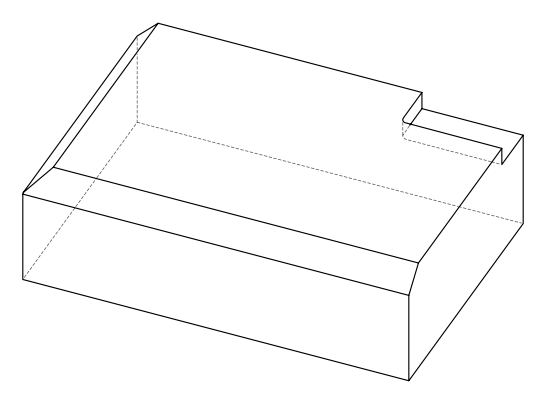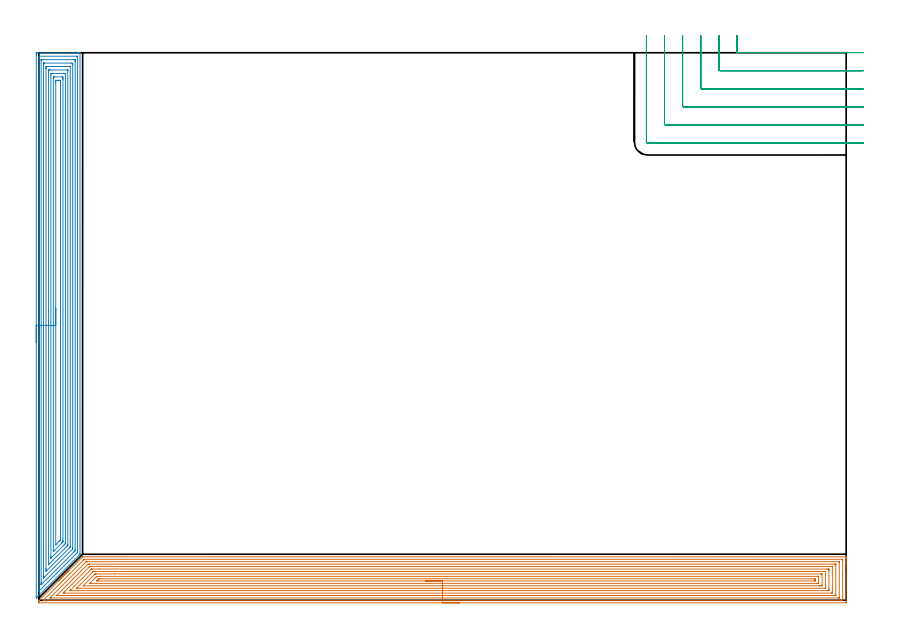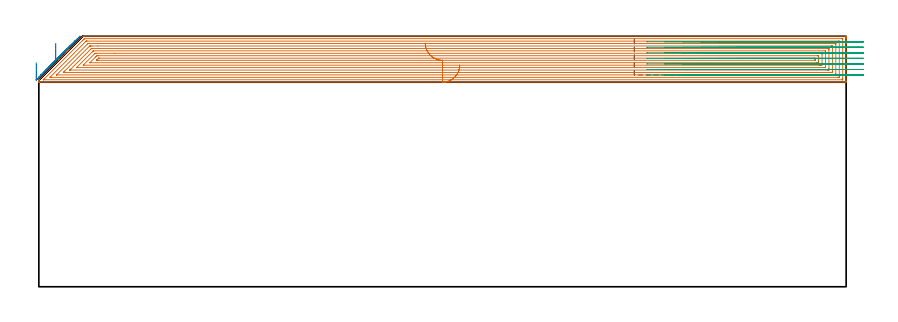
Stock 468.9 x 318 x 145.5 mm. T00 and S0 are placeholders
(PLAN: 3 operations, 1 tool changes, 71.8 min)
(1 AREA_MILL | FG_CHAMFER_SURFACE | UGT0205_001 | 36.89 min | 166770 mm3)
(2 AREA_MILL_1 | FG_CHAMFER_SURFACE_1 | UGT0205_001 | 22.39 min | 97065 mm3)
(3 MILL_CORNER_NOTCH_RECTANGULAR | CORNER_NOTCH_RECTANGULAR | UGT0201_132 | Follow Part, ap 3.5, ae 75% | 12.53 min | 164119 mm3)
(TOOL UGT0205_001 | Chamfer Mill 20 x 3 x 45 deg. | D20 FL50 Z2)
(TOOL UGT0201_132 | Carbide End Mill 14.0 | D14 FL30 Z4)
(OP 1 AREA_MILL)
G17 G21 G94 G90
T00 M6
G54
G17 G0 G90 X244.45 Y-1.5 S1061 M3
G43 Z155.5 H0
Z128.8
G94 G1 X244.412 Z127.928 F250.
X244.298 Z127.064
X244.109 Z126.212
X243.847 Z125.38
X243.513 Z124.574
X243.11 Z123.8
X242.641 Z123.064
X242.11 Z122.372
X241.521 Z121.729
X240.878 Z121.14
X240.186 Z120.608
X239.45 Z120.14
X238.676 Z119.737
X237.87 Z119.403
X237.038 Z119.141
X236.186 Z118.952
X235.322 Z118.838
X234.45 Z118.8
X0.182
X0.087 Y-1.498 Z118.802
X0.01 Y-1.492 Z118.806
X0. Y-1.155 Z119.145
Y-0.548 Z119.752
Y-0.466 Z119.834
X0.01 Y-0.193 Z120.103
X0.095 Y-0.105 Z120.193
X0.182 Y-0.017 Z120.281
X11.464 Y11.263 Z131.563
X11.606 Y11.407 Z131.704
X11.657 Y11.458 Z131.756
X12.324 Y12.124 Z132.424
X12.491 Y12.293 Z132.589
X12.551 Y12.352 Z132.65
X13.185 Y12.985 Z133.285
X13.377 Y13.178 Z133.475
X14.042 Y13.841 Z134.141
X14.262 Y14.064 Z134.36
X14.907 Y14.707 Z135.006
X15.148 Y14.95 Z135.246
X15.767 Y15.567 Z135.867
X15.83 Y15.63 Z135.929
X16.033 Y15.835 Z136.131
X16.128 Y15.928 Z136.227
X16.236 Y16.036 Z136.336
X16.329 Y16.13 Z136.426
X16.426 Y16.226 Z136.526
X16.529 Y16.329 Z136.628
X16.624 Y16.425 Z136.722
X16.724 Y16.524 Z136.824
X16.821 Y16.621 Z136.921
X16.919 Y16.721 Z137.017
X17.022 Y16.822 Z137.122
X17.113 Y16.914 Z137.213
X17.214 Y17.016 Z137.312
X17.32 Y17.12 Z137.42
X17.406 Y17.206 Z137.506
X17.509 Y17.311 Z137.607
X25.354 Y25.154 Z145.451
X25.413 Y25.206 Z145.491
X25.663 Y25.2 Z145.5
X468.718
X468.851 Y25.203 Z145.496
X468.898 Z145.493
X468.899 Y25.202
X468.9 Y24.785 Z145.085
Y24.527 Z144.827
Y23.805 Z144.1
Y22.559 Z142.856
Y21.149 Z141.444
Y-0.991 Z119.307
X468.899 Y-1.255 Z119.043
X468.89 Y-1.492 Z118.806
X468.652 Y-1.499 Z118.799
X234.45 Y-1.5 Z118.8
Y-0.086 Z120.214
X2.888 Y-0.085 Z120.215
X2.687 Y-0.083 Z120.217
X2.587 Y-0.08 Z120.22
X2.582 Y-0.078 Z120.222
X2.583 Y-0.074 Z120.226
X2.599 Y-0.055 Z120.245
X2.927 Y0.276 Z120.576
X3.262 Y0.612 Z120.912
X25.666 Y23.016 Z143.316
X26.063 Y23.411 Z143.711
X26.232 Y23.576 Z143.876
X26.368 Y23.706 Z144.006
X26.455 Y23.779 Z144.079
X26.56 Y23.784 Z144.084
X26.58 Y23.785 Z144.085
X466.503
X466.89 Y23.77 Z144.07
X466.894 Y23.652 Z143.952
X466.899 Y23.393 Z143.693
X466.9 Y14.536 Z134.836
X466.899 Y0.78 Z121.08
X466.898 Y0.369 Z120.669
X466.89 Y-0.046 Z120.254
X466.883 Y-0.08 Z120.22
X466.864 Y-0.081 Z120.219
X466.81 Y-0.084 Z120.216
X466.701 Y-0.085 Z120.215
X466.482 Y-0.086 Z120.214
X234.45
Y1.328 Z121.628
X7.229 Y1.329 Z121.629
X6.888 Y1.33 Z121.63
X6.548 Y1.333 Z121.633
X6.468 Y1.335 Z121.635
X6.593 Y1.482 Z121.782
X6.707 Y1.604 Z121.904
X6.766 Y1.666 Z121.966
X27.134 Y22.034 Z142.334
X27.294 Y22.192 Z142.492
X27.454 Y22.346 Z142.646
X27.492 Y22.365 Z142.665
X27.524 Y22.368 Z142.668
X27.592 Y22.37 Z142.67
X27.731 Y22.371 Z142.671
X28.007
X464.354
X464.694 Y22.37 Z142.67
X464.807 Y22.368 Z142.668
X464.889 Y22.365 Z142.665
X464.894 Y22.238 Z142.538
X464.898 Y22.034 Z142.334
X464.9 Y21.83 Z142.13
X464.899 Y1.463 Z121.763
X464.895 Y1.394 Z121.694
X464.89 Y1.344 Z121.644
X464.862 Y1.335 Z121.635
X464.694 Y1.333 Z121.633
X464.14 Y1.329 Z121.629
X234.45 Y1.328 Z121.628
Y2.743 Z123.043
X10.465
X10.407 Y2.744 Z123.044
X10.336 Y2.747 Z123.047
X10.317 Y2.749 Z123.049
X10.322 Y2.761 Z123.061
X10.352 Y2.798 Z123.098
X10.402 Y2.853 Z123.153
X10.413 Y2.865 Z123.165
X28.348 Y20.798 Z141.098
X28.47 Y20.914 Z141.214
X28.504 Y20.944 Z141.244
X28.547 Y20.951 Z141.251
X29.242 Y20.956 Z141.256
X29.436 Y20.957 Z141.257
X462.205
X462.78 Y20.956 Z141.256
X462.838 Y20.954 Z141.254
X462.878 Y20.95 Z141.25
X462.89 Y20.945 Z141.245
X462.893 Y20.922 Z141.222
X462.898 Y20.704 Z141.004
X462.9 Y20.269 Z140.569
Y3.443 Z123.743
X462.897 Y2.997 Z123.297
X462.892 Y2.778 Z123.078
X462.89 Y2.755 Z123.055
X462.872 Y2.75 Z123.05
X462.813 Y2.746 Z123.046
X462.712 Y2.743 Z123.043
X234.45
Y4.157 Z124.457
X14.936
X14.205 Y4.161 Z124.461
X14.201 Y4.163 Z124.463
X14.188 Y4.178 Z124.478
X14.327 Y4.323 Z124.623
X14.628 Y4.628 Z124.928
X14.936 Y4.937 Z125.237
X29.31 Y19.311 Z139.611
X29.379 Y19.377 Z139.677
X29.532 Y19.522 Z139.822
X29.802 Y19.536 Z139.836
X29.972 Y19.541 Z139.841
X30.136 Y19.542 Z139.842
X30.863 Y19.543 Z139.843
X34.209
X460.223 Y19.542 Z139.842
X460.391 Y19.541 Z139.841
X460.725 Y19.536 Z139.836
X460.89 Y19.526 Z139.826
X460.894 Y19.473 Z139.773
X460.896 Y19.377 Z139.677
X460.9 Y18.707 Z139.007
Y18.492 Z138.792
Y5.208 Z125.508
X460.897 Y4.541 Z124.841
X460.89 Y4.323 Z124.623
X460.883 Y4.164 Z124.464
X460.558 Y4.159 Z124.459
X460.39 Y4.158 Z124.458
X234.45 Y4.157 Z124.457
Y5.571 Z125.871
X18.512 Y5.572 Z125.872
X18.144 Y5.573 Z125.873
X18.075 Y5.576 Z125.876
X18.041 Y5.578 Z125.878
X18.062 Y5.606 Z125.906
X18.084 Y5.632 Z125.932
X18.388 Y5.939 Z126.239
X18.512 Y6.065 Z126.365
X30.136 Y17.688 Z137.988
X30.545 Y18.087 Z138.387
X30.578 Y18.118 Z138.418
X30.636 Y18.122 Z138.422
X30.767 Y18.125 Z138.425
X31.03 Y18.128 Z138.428
X35.229 Y18.129 Z138.429
X457.908 Y18.128 Z138.428
X458.435 Y18.126 Z138.426
X458.809 Y18.122 Z138.422
X458.89 Y18.116 Z138.416
X458.896 Y18.036 Z138.336
X458.899 Y17.606 Z137.906
X458.9 Y17.146 Z137.446
Y6.519 Z126.819
X458.898 Y6.094 Z126.394
X458.894 Y5.64 Z125.94
X458.887 Y5.578 Z125.878
X458.83 Y5.576 Z125.876
X458.699 Y5.573 Z125.873
X458.435 Y5.572 Z125.872
X458.069 Y5.571 Z125.871
X234.45
Y6.985 Z127.285
X22.083 Y6.986 Z127.286
X21.9 Y6.992 Z127.292
X21.918 Y7.018 Z127.318
X21.927 Y7.027 Z127.327
X21.982 Y7.085 Z127.385
X22.04 Y7.143 Z127.443
X31.03 Y16.133 Z136.433
X31.326 Y16.427 Z136.727
X31.529 Y16.625 Z136.925
X31.604 Y16.695 Z136.995
X31.624 Y16.708 Z137.008
X31.648 Y16.71 Z137.01
X31.703 Y16.713 Z137.013
X31.925 Y16.715 Z137.015
X456.653
X456.865 Y16.709 Z137.009
X456.885 Y16.708 Z137.008
X456.89 Y16.696 Z136.996
X456.896 Y16.669 Z136.969
X456.899 Y16.642 Z136.942
X456.9 Y16.613 Z136.913
X456.899 Y7.363 Z127.663
X456.897 Y7.196 Z127.496
X456.891 Y7.063 Z127.363
X456.887 Y6.992 Z127.292
X456.868 Y6.991 Z127.291
X456.641 Y6.985 Z127.285
X234.45
Y8.4 Z128.7
X25.919
X25.83 Y8.403 Z128.703
X25.779 Y8.406 Z128.706
X25.795 Y8.436 Z128.736
X25.841 Y8.491 Z128.791
X25.883 Y8.535 Z128.835
X32.297 Y14.95 Z135.25
X32.56 Y15.206 Z135.506
X32.649 Y15.29 Z135.59
X32.819 Y15.294 Z135.594
X33.36 Y15.299 Z135.599
X44.081 Y15.3 Z135.6
X453.964
X454.507 Y15.298 Z135.598
X454.858 Y15.293 Z135.593
X454.896 Y14.95 Z135.25
X454.899 Y14.909 Z135.209
Y8.751 Z129.051
X454.898 Y8.712 Z129.012
X454.858 Y8.407 Z128.707
X454.317 Y8.401 Z128.701
X453.964 Y8.4 Z128.7
X453.425
X234.45
Y9.814 Z130.114
X30.136
X29.956 Y9.815 Z130.115
X29.665 Y9.819 Z130.119
X29.629 Y9.821 Z130.121
X29.645 Y9.842 Z130.142
X29.685 Y9.887 Z130.187
X29.735 Y9.938 Z130.238
X29.783 Y9.986 Z130.286
X32.976 Y13.178 Z133.478
X33.348 Y13.54 Z133.84
X33.713 Y13.879 Z134.179
X33.896 Y13.882 Z134.182
X34.607 Y13.886 Z134.186
X34.787
X452.176
X452.357 Y13.885 Z134.185
X452.884 Y13.879 Z134.179
X452.898 Y13.349 Z133.649
X452.9 Y11.576 Z131.876
X452.899 Y10.691 Z130.991
X452.897 Y10.522 Z130.822
X452.884 Y9.821 Z130.121
X452.176 Y9.815 Z130.115
X451.996 Y9.814 Z130.114
X234.45
Y11.228 Z131.528
X34.607
X33.893 Y11.229 Z131.529
X33.713 Y11.231 Z131.531
X33.548 Y11.235 Z131.535
X33.662 Y11.407 Z131.707
X33.684 Y11.436 Z131.736
X33.713 Y11.467 Z131.767
X34.607 Y12.361 Z132.661
X34.704 Y12.45 Z132.75
X34.724 Y12.465 Z132.765
X34.742 Y12.468 Z132.768
X34.785 Y12.471 Z132.771
X34.964 Y12.472 Z132.772
X35.32
X450.207
X450.388 Y12.47 Z132.77
X450.568 Y12.466 Z132.766
X450.89 Y12.455 Z132.755
X450.893 Y12.293 Z132.593
X450.899 Y11.786 Z132.086
Y11.407 Z131.707
X450.898 Y11.28 Z131.58
X450.894 Y11.249 Z131.549
X450.891 Y11.239 Z131.539
X450.869 Y11.235 Z131.535
X450.75 Y11.231 Z131.531
X450.568 Y11.228 Z131.528
X234.45
X233.578 Z131.566
X232.713 Z131.68
X231.862 Z131.869
X231.03 Z132.131
X230.224 Z132.465
X229.45 Z132.868
X228.714 Z133.336
X228.022 Z133.868
X227.379 Z134.457
X226.79 Z135.1
X226.258 Z135.792
X225.79 Z136.528
X225.387 Z137.302
X225.053 Z138.108
X224.791 Z138.94
X224.602 Z139.791
X224.488 Z140.656
X224.45 Z141.528
G0 Z155.5
M5
M2
(OP 2 AREA_MILL_1)
G17 G21 G94 G90
T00 M6
G54
G17 G0 G90 X-1.5 Y149.65 S1061 M3
G43 Z155.5 H0
Z130.1
G94 G1 Y149.688 Z129.228 F250.
Y149.802 Z128.364
Y149.991 Z127.512
Y150.253 Z126.68
Y150.587 Z125.874
Y150.99 Z125.1
Y151.458 Z124.364
Y151.99 Z123.672
Y152.579 Z123.029
Y153.222 Z122.44
Y153.914 Z121.908
Y154.65 Z121.44
Y155.424 Z121.037
Y156.23 Z120.703
Y157.062 Z120.441
Y157.914 Z120.252
Y158.778 Z120.138
Y159.65 Z120.1
Y317.113
X-1.499 Y317.378 Z120.101
X-1.492 Y317.994 Z120.105
X-1.49 Y317.997 Z120.107
X-0.871 Y318. Z120.727
X19.966 Z141.562
X22.377 Z143.972
X23.078 Z144.678
X23.407 Z145.006
X23.831 Y317.993 Z145.423
X23.905 Y317.99 Z145.495
X23.9 Y317.829 Z145.5
Y26.944
X23.894 Y26.694 Z145.492
X23.765 Y26.564 Z145.364
X23.718 Y26.518 Z145.318
X-1.175 Y1.624 Z120.424
X-1.318 Y1.48 Z120.278
X-1.477 Y1.326 Z120.121
X-1.494 Y1.317 Z120.103
X-1.499 Y1.326 Z120.099
X-1.5 Y159.65 Z120.1
X-0.086 Z121.514
X-0.085 Y315.591 Z121.515
Y315.698
X-0.081 Y315.808 Z121.519
X-0.072 Y315.99 Z121.528
X0.023 Y315.993 Z121.623
X0.509 Y315.999 Z122.109
X21.967 Y316. Z143.567
X22.377 Y315.998 Z143.977
X22.435 Y315.995 Z144.035
X22.468 Y315.99 Z144.068
X22.479 Y315.975 Z144.079
X22.481 Y315.917 Z144.081
X22.485 Y315.7 Z144.085
X22.486 Y315.591 Z144.086
X22.485 Y28.623 Z144.085
X22.479 Y27.838 Z144.079
X22.476 Y27.738 Z144.076
X22.377 Y27.633 Z143.977
X22.035 Y27.286 Z143.635
X16.556 Y21.806 Z138.156
X0.247 Y5.497 Z121.847
X0.134 Y5.386 Z121.734
X0.023 Y5.28 Z121.623
X-0.079 Y5.188 Z121.521
X-0.083 Y5.388 Z121.517
X-0.085 Y5.497 Z121.515
X-0.086 Y159.65 Z121.514
X1.328 Z122.928
X1.329 Y313.392 Z122.929
X1.331 Y313.803 Z122.931
X1.333 Y313.924 Z122.933
X1.335 Y313.975 Z122.935
X1.418 Y313.99 Z123.018
X1.617 Y313.998 Z123.217
X1.812 Y313.999 Z123.412
X2.509 Y314. Z124.109
X20.589 Z142.189
X20.785 Y313.999 Z142.385
X20.916 Y313.995 Z142.516
X21.021 Y313.99 Z142.621
X21.065 Y313.983 Z142.665
X21.066 Y313.963 Z142.666
X21.069 Y313.803 Z142.669
X21.071 Y313.321 Z142.671
Y312.91
Y29.143
X21.069 Y28.937 Z142.669
X21.067 Y28.835 Z142.667
X21.065 Y28.787 Z142.665
X21.022 Y28.731 Z142.622
X20.809 Y28.511 Z142.409
X20.589 Y28.288 Z142.189
X20.364 Y28.063 Z141.964
X1.591 Y9.291 Z123.191
X1.368 Y9.071 Z122.968
X1.357 Y9.068 Z122.957
X1.335 Y9.071 Z122.935
X1.334 Y9.117 Z122.934
X1.33 Y9.553 Z122.93
X1.329 Y9.965 Z122.929
X1.328 Y10.448 Z122.928
Y159.65
X2.743 Z124.343
Y311.122
X2.749 Y311.973 Z124.349
X2.754 Y311.991 Z124.354
X2.777 Y311.994 Z124.377
X2.832 Y311.998 Z124.432
X2.941 Y312. Z124.541
X3.161 Z124.761
X18.817 Z140.417
X19.65 Y311.971 Z141.25
X19.657 Y311.16 Z141.257
Y311.122
Y30.519
X19.656 Y30.09 Z141.256
X19.652 Y29.877 Z141.252
X19.65 Y29.826 Z141.25
X19.633 Y29.793 Z141.233
X19.582 Y29.737 Z141.182
X19.476 Y29.625 Z141.076
X3.314 Y13.463 Z124.914
X3.047 Y13.198 Z124.647
X2.78 Y12.937 Z124.38
X2.756 Y12.916 Z124.356
X2.75 Y12.964 Z124.35
X2.746 Y13.143 Z124.346
X2.743 Y13.502 Z124.343
Y13.539
Y159.65
X4.157 Z125.757
Y308.778
X4.159 Y309.335 Z125.759
X4.162 Y309.667 Z125.762
X4.168 Y309.99 Z125.768
X4.494 Y309.996 Z126.094
X4.724 Y309.999 Z126.324
X18.136 Z139.736
X18.22 Y309.993 Z139.82
X18.237 Y309.99 Z139.837
X18.239 Y309.983 Z139.839
X18.241 Y309.971 Z139.841
X18.243 Y309.892 Z139.843
Y31.412
X18.242 Y31.077 Z139.842
X18.239 Y30.937 Z139.839
X18.236 Y30.869 Z139.836
X18.231 Y30.841 Z139.831
X18.21 Y30.818 Z139.81
X17.921 Y30.519 Z139.521
X4.494 Y17.093 Z126.094
X4.164 Y16.796 Z125.764
X4.16 Y17.114 Z125.76
X4.158 Y17.45 Z125.758
X4.157 Y18.008 Z125.757
Y18.345
Y159.65
X5.571 Z127.171
Y307.365
X5.572 Y307.548 Z127.172
X5.576 Y307.903 Z127.176
X5.578 Y307.983 Z127.178
X5.679 Y307.99 Z127.279
X5.833 Y307.997 Z127.433
X6.282 Y307.999 Z127.882
X6.724 Y308. Z128.324
X16.561 Y307.999 Z138.161
X16.768 Y307.994 Z138.368
X16.814 Y307.99 Z138.414
X16.822 Y307.984 Z138.422
X16.825 Y307.967 Z138.425
X16.827 Y307.92 Z138.427
X16.829 Y307.731 Z138.429
Y307.548
X16.828 Y32.49 Z138.428
X16.827 Y32.306 Z138.427
X16.822 Y31.952 Z138.422
X16.813 Y31.873 Z138.413
X16.767 Y31.822 Z138.367
X16.686 Y31.738 Z138.286
X16.365 Y31.412 Z137.965
X16.241 Y31.289 Z137.841
X5.961 Y21.01 Z127.561
X5.637 Y20.689 Z127.237
X5.62 Y20.679 Z127.22
X5.578 Y20.689 Z127.178
X5.576 Y20.833 Z127.176
X5.572 Y21.399 Z127.172
X5.571 Y159.65 Z127.171
X6.985 Z128.585
X6.986 Y305.057 Z128.586
X6.99 Y305.761 Z128.59
X6.991 Y305.946 Z128.591
X7.002 Y305.99 Z128.602
X7.057 Y305.993 Z128.657
X7.176 Y305.996 Z128.776
X7.831 Y306. Z129.431
X8.071 Z129.671
X15.224 Y305.999 Z136.824
X15.303 Y305.998 Z136.903
X15.367 Y305.994 Z136.967
X15.404 Y305.991 Z137.004
X15.408 Y305.95 Z137.008
X15.412 Y305.761 Z137.012
X15.414 Y305.571 Z137.014
X15.415 Y287.932 Z137.015
Y33.902
X15.413 Y33.2 Z137.013
X15.411 Y33.012 Z137.011
X15.408 Y32.947 Z137.008
X15.402 Y32.911 Z137.002
X15.38 Y32.886 Z136.98
X15.224 Y32.723 Z136.824
X15.016 Y32.513 Z136.616
X14.809 Y32.306 Z136.409
X7.176 Y24.674 Z128.776
X7.095 Y24.595 Z128.695
X7.029 Y24.533 Z128.629
X6.995 Y24.503 Z128.595
X6.992 Y24.584 Z128.592
X6.987 Y24.966 Z128.587
X6.986 Y25.157 Z128.586
X6.985 Y159.65 Z128.585
X8.399 Z129.999
X8.4 Y303.08 Z130.
X8.403 Y303.641 Z130.003
X8.407 Y303.973 Z130.007
X8.939 Y303.999 Z130.539
X8.965 Y304. Z130.565
X13.435 Y303.999 Z135.035
X13.993 Y303.973 Z135.593
X13.999 Y303.41 Z135.599
X14. Y303.08 Z135.6
Y302.515
Y34.987
X13.999 Y34.423 Z135.599
X13.996 Y34.093 Z135.596
X13.993 Y33.957 Z135.593
X13.906 Y33.862 Z135.506
X13.789 Y33.74 Z135.389
X13.435 Y33.382 Z135.035
X13.344 Y33.291 Z134.944
X8.785 Y28.731 Z130.385
X8.486 Y28.441 Z130.086
X8.422 Y28.38 Z130.022
X8.406 Y28.378 Z130.006
X8.403 Y28.399 Z130.003
X8.401 Y28.731 Z130.001
X8.4 Y29.062 Z130.
X8.399 Y29.296 Z129.999
Y159.65
X9.814 Z131.414
Y300.399
X9.816 Y301.292 Z131.416
X9.817 Y301.334 Z131.417
X9.859 Y301.99 Z131.459
X10.049 Y301.996 Z131.649
X10.753 Y301.999 Z132.353
X10.939 Y302. Z132.539
X11.647 Y301.999 Z133.247
X11.834 Z133.434
X12.541 Y301.99 Z134.141
X12.583 Y301.292 Z134.183
X12.584 Y301.249 Z134.184
X12.586 Y300.399 Z134.186
Y35.836
X12.579 Y34.987 Z134.179
X12.563 Y34.965 Z134.163
X12.541 Y34.941 Z134.141
X12.119 Y34.515 Z133.719
X11.697 Y34.093 Z133.297
X9.91 Y32.306 Z131.51
X9.884 Y32.28 Z131.484
X9.859 Y32.256 Z131.459
X9.831 Y32.235 Z131.431
X9.82 Y32.228 Z131.42
X9.819 Y32.233 Z131.419
X9.816 Y32.261 Z131.416
X9.814 Y32.306 Z131.414
Y32.351
Y159.65
Y160.522 Z131.452
Y161.386 Z131.566
Y162.238 Z131.754
Y163.07 Z132.017
Y163.876 Z132.351
Y164.65 Z132.753
Y165.386 Z133.222
Y166.078 Z133.753
Y166.721 Z134.343
Y167.31 Z134.986
Y167.842 Z135.678
Y168.31 Z136.414
Y168.713 Z137.188
Y169.047 Z137.994
Y169.309 Z138.826
Y169.498 Z139.677
Y169.612 Z140.542
Y169.65 Z141.414
G0 Z155.5
M5
M2
(OP 3 MILL_CORNER_NOTCH_RECTANGULAR)
G17 G21 G94 G90
T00 M6
G54
G17 G0 G90 X405.4 Y328. S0 M3
G43 Z155.5 H0
Z142.286
G94 G1 Y325. F250.
Y318.795 F500.
G3 X406.095 Y318.1 R0.7
G1 X475.899
X478.899 F250.
G0 Z155.5
X394.9 Y328.
Z142.286
G1 Y325.
Y308.295 F500.
G3 X395.595 Y307.6 R0.7
G1 X475.9
X478.9 F250.
G0 Z155.5
X384.4 Y328.
Z142.286
G1 Y325.
Y297.795 F500.
G3 X385.095 Y297.1 R0.7
G1 X475.9
X478.9 F250.
G0 Z155.5
X373.9 Y328.
Z142.286
G1 Y325.
Y287.295 F500.
G3 X374.595 Y286.6 R0.7
G1 X475.9
X478.9 F250.
G0 Z155.5
X363.4 Y328.
Z142.286
G1 Y325.
Y276.796 F500.
G3 X364.096 Y276.1 R0.7
G1 X475.9
X478.9 F250.
G0 Z155.5
X352.9 Y328.
Z142.286
G1 Y325.
Y266.296 F500.
G3 X353.596 Y265.6 R0.7
G1 X475.9
X478.9 F250.
G0 Z155.5
X405.4 Y328.
Z139.071
G1 Y325.
Y318.795 F500.
G3 X406.095 Y318.1 R0.7
G1 X475.899
X478.899 F250.
G0 Z155.5
X394.9 Y328.
Z139.071
G1 Y325.
Y308.295 F500.
G3 X395.595 Y307.6 R0.7
G1 X475.9
X478.9 F250.
G0 Z155.5
X384.4 Y328.
Z139.071
G1 Y325.
Y297.795 F500.
G3 X385.095 Y297.1 R0.7
G1 X475.9
X478.9 F250.
G0 Z155.5
X373.9 Y328.
Z139.071
G1 Y325.
Y287.295 F500.
G3 X374.595 Y286.6 R0.7
G1 X475.9
X478.9 F250.
G0 Z155.5
X363.4 Y328.
Z139.071
G1 Y325.
Y276.796 F500.
G3 X364.096 Y276.1 R0.7
G1 X475.9
X478.9 F250.
G0 Z155.5
X352.9 Y328.
Z139.071
G1 Y325.
Y266.296 F500.
G3 X353.596 Y265.6 R0.7
G1 X475.9
X478.9 F250.
G0 Z155.5
X405.4 Y328.
Z135.857
G1 Y325.
Y318.795 F500.
G3 X406.095 Y318.1 R0.7
G1 X475.899
X478.899 F250.
G0 Z155.5
X394.9 Y328.
Z135.857
G1 Y325.
Y308.295 F500.
G3 X395.595 Y307.6 R0.7
G1 X475.9
X478.9 F250.
G0 Z155.5
X384.4 Y328.
Z135.857
G1 Y325.
Y297.795 F500.
G3 X385.095 Y297.1 R0.7
G1 X475.9
X478.9 F250.
G0 Z155.5
X373.9 Y328.
Z135.857
G1 Y325.
Y287.295 F500.
G3 X374.595 Y286.6 R0.7
G1 X475.9
X478.9 F250.
G0 Z155.5
X363.4 Y328.
Z135.857
G1 Y325.
Y276.796 F500.
G3 X364.096 Y276.1 R0.7
G1 X475.9
X478.9 F250.
G0 Z155.5
X352.9 Y328.
Z135.857
G1 Y325.
Y266.296 F500.
G3 X353.596 Y265.6 R0.7
G1 X475.9
X478.9 F250.
G0 Z155.5
X405.4 Y328.
Z132.643
G1 Y325.
Y318.795 F500.
G3 X406.095 Y318.1 R0.7
G1 X475.899
X478.899 F250.
G0 Z155.5
X394.9 Y328.
Z132.643
G1 Y325.
Y308.295 F500.
G3 X395.595 Y307.6 R0.7
G1 X475.9
X478.9 F250.
G0 Z155.5
X384.4 Y328.
Z132.643
G1 Y325.
Y297.795 F500.
G3 X385.095 Y297.1 R0.7
G1 X475.9
X478.9 F250.
G0 Z155.5
X373.9 Y328.
Z132.643
G1 Y325.
Y287.295 F500.
G3 X374.595 Y286.6 R0.7
G1 X475.9
X478.9 F250.
G0 Z155.5
X363.4 Y328.
Z132.643
G1 Y325.
Y276.796 F500.
G3 X364.096 Y276.1 R0.7
G1 X475.9
X478.9 F250.
G0 Z155.5
X352.9 Y328.
Z132.643
G1 Y325.
Y266.296 F500.
G3 X353.596 Y265.6 R0.7
G1 X475.9
X478.9 F250.
G0 Z155.5
X405.4 Y328.
Z129.429
G1 Y325.
Y318.795 F500.
G3 X406.095 Y318.1 R0.7
G1 X475.899
X478.899 F250.
G0 Z155.5
X394.9 Y328.
Z129.429
G1 Y325.
Y308.295 F500.
G3 X395.595 Y307.6 R0.7
G1 X475.9
X478.9 F250.
G0 Z155.5
X384.4 Y328.
Z129.429
G1 Y325.
Y297.795 F500.
G3 X385.095 Y297.1 R0.7
G1 X475.9
X478.9 F250.
G0 Z155.5
X373.9 Y328.
Z129.429
G1 Y325.
Y287.295 F500.
G3 X374.595 Y286.6 R0.7
G1 X475.9
X478.9 F250.
G0 Z155.5
X363.4 Y328.
Z129.429
G1 Y325.
Y276.796 F500.
G3 X364.096 Y276.1 R0.7
G1 X475.9
X478.9 F250.
G0 Z155.5
X352.9 Y328.
Z129.429
G1 Y325.
Y266.296 F500.
G3 X353.596 Y265.6 R0.7
G1 X475.9
X478.9 F250.
G0 Z155.5
X405.4 Y328.
Z126.214
G1 Y325.
Y318.795 F500.
G3 X406.095 Y318.1 R0.7
G1 X475.899
X478.899 F250.
G0 Z155.5
X394.9 Y328.
Z126.214
G1 Y325.
Y308.295 F500.
G3 X395.595 Y307.6 R0.7
G1 X475.9
X478.9 F250.
G0 Z155.5
X384.4 Y328.
Z126.214
G1 Y325.
Y297.795 F500.
G3 X385.095 Y297.1 R0.7
G1 X475.9
X478.9 F250.
G0 Z155.5
X373.9 Y328.
Z126.214
G1 Y325.
Y287.295 F500.
G3 X374.595 Y286.6 R0.7
G1 X475.9
X478.9 F250.
G0 Z155.5
X363.4 Y328.
Z126.214
G1 Y325.
Y276.796 F500.
G3 X364.096 Y276.1 R0.7
G1 X475.9
X478.9 F250.
G0 Z155.5
X352.9 Y328.
Z126.214
G1 Y325.
Y266.296 F500.
G3 X353.596 Y265.6 R0.7
G1 X475.9
X478.9 F250.
G0 Z155.5
X405.4 Y328.
Z123.
G1 Y325.
Y318.795 F500.
G3 X406.095 Y318.1 R0.7
G1 X475.899
X478.899 F250.
G0 Z155.5
X394.9 Y328.
Z123.
G1 Y325.
Y308.295 F500.
G3 X395.595 Y307.6 R0.7
G1 X475.9
X478.9 F250.
G0 Z155.5
X384.4 Y328.
Z123.
G1 Y325.
Y297.795 F500.
G3 X385.095 Y297.1 R0.7
G1 X475.9
X478.9 F250.
G0 Z155.5
X373.9 Y328.
Z123.
G1 Y325.
Y287.295 F500.
G3 X374.595 Y286.6 R0.7
G1 X475.9
X478.9 F250.
G0 Z155.5
X363.4 Y328.
Z123.
G1 Y325.
Y276.796 F500.
G3 X364.096 Y276.1 R0.7
G1 X475.9
X478.9 F250.
G0 Z155.5
X352.9 Y328.
Z123.
G1 Y325.
Y266.296 F500.
G3 X353.596 Y265.6 R0.7
G1 X475.9
X478.9 F250.
G0 Z155.5
M5
M2
